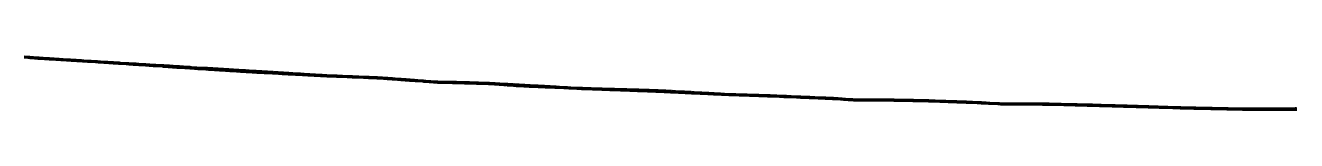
# Model space of a CAD drawing. Header units: metres. Extents: x 599858 to 604838, y 1147558 to 1148052.
# Drawn here: x 603339 to 603910, y 1147744 to 1147767 of the extents above; entities that cross this region are included whole.
import ezdxf

# ---------------------------------------------------------------- set-up
doc = ezdxf.new("R2010")
doc.units = ezdxf.units.M
doc.header["$MEASUREMENT"] = 0
doc.linetypes.add('DGN Style 5', pattern=[63.435643, 27.186704, -36.248939])
doc.layers.add('TF_T_---_Kabl-_2', color=5, linetype='DGN Style 5', lineweight=70)

msp = doc.modelspace()

# ---------------------------------------------------------------- linework, layer by layer
at = {"layer": 'TF_T_---_Kabl-_2'}
for points in [[(603338.5, 1147766.94, 39.85), (603340.34, 1147766.78, 39.95), (603340.73, 1147766.75, 39.94), (603340.79, 1147766.75, 39.94), (603341.21, 1147766.71, 39.96), (603342.16, 1147766.64, 39.93), (603342.54, 1147766.61, 39.93), (603343.33, 1147766.54, 39.92), (603343.88, 1147766.5, 39.93), (603343.953708, 1147766.485713, 39.939277), (603344.74, 1147766.44, 39.99), (603344.87, 1147766.43, 39.99), (603345.2, 1147766.41, 39.99), (603345.27, 1147766.41, 39.99), (603346.29, 1147766.35, 39.97), (603346.82, 1147766.32, 39.94), (603347.8, 1147766.26, 39.95), (603348.25, 1147766.23, 39.94), (603349.81, 1147766.13, 39.95), (603351.77, 1147766.02, 39.93), (603352.89, 1147765.95, 39.96), (603354.03, 1147765.88, 39.89), (603355.13, 1147765.81, 39.84), (603355.41, 1147765.8, 39.84), (603355.99, 1147765.76, 39.86), (603357.57, 1147765.66, 39.93), (603358.06, 1147765.64, 39.92), (603358.49, 1147765.61, 39.82), (603359.2, 1147765.57, 39.92), (603359.25, 1147765.56, 39.92), (603359.75, 1147765.53, 39.93), (603361.43, 1147765.43, 39.93), (603361.65, 1147765.42, 39.93), (603361.71, 1147765.41, 39.93), (603362.34, 1147765.38, 39.95), (603362.67, 1147765.36, 39.95), (603364.11, 1147765.27, 39.95), (603364.13, 1147765.27, 39.95), (603364.91, 1147765.22, 39.92), (603365.31, 1147765.2, 39.91), (603367.03, 1147765.09, 39.89), (603367.42, 1147765.07, 39.92), (603368.16, 1147765.02, 39.93), (603368.5, 1147765, 39.94), (603368.6, 1147765, 39.94), (603370.55, 1147764.88, 39.95), (603370.85, 1147764.86, 39.95), (603371.28, 1147764.83, 39.94), (603371.94, 1147764.79, 39.87), (603372.16, 1147764.78, 39.91), (603372.87, 1147764.74, 39.93), (603374.36, 1147764.65, 39.9), (603375.64, 1147764.57, 39.93), (603375.84, 1147764.56, 39.93), (603375.93, 1147764.55, 39.94), (603376.69, 1147764.51, 39.97), (603377.12, 1147764.48, 39.94), (603377.77, 1147764.44, 39.91), (603377.86, 1147764.44, 39.9), (603378.02, 1147764.43, 39.89), (603378.73, 1147764.38, 39.88), (603381.26, 1147764.23, 39.95), (603381.54, 1147764.21, 39.95), (603381.61, 1147764.21, 39.95), (603384.45, 1147764.04, 39.89), (603385.49, 1147763.97, 39.87), (603387.33, 1147763.86, 39.86), (603387.43, 1147763.86, 39.86), (603387.48, 1147763.85, 39.86), (603388.71, 1147763.78, 39.92), (603389.17, 1147763.75, 39.88), (603390.04, 1147763.7, 39.87), (603393, 1147763.52, 39.86), (603393.21, 1147763.5, 39.87), (603394.69, 1147763.42, 39.85), (603395, 1147763.4, 39.85), (603396.49, 1147763.31, 39.83), (603397.71, 1147763.23, 39.85), (603400.62, 1147763.06, 39.92), (603401.19, 1147763.02, 39.91), (603402.15, 1147762.96, 39.95), (603402.57, 1147762.94, 39.93), (603402.97, 1147762.91, 39.96), (603403.53, 1147762.88, 39.97), (603403.76, 1147762.87, 39.96), (603405.29, 1147762.77, 39.96), (603405.31, 1147762.77, 39.96), (603405.32, 1147762.77, 39.96), (603406.36, 1147762.71, 39.85), (603406.72, 1147762.69, 39.96), (603407.35, 1147762.65, 39.93), (603407.53, 1147762.64, 39.93), (603408.24, 1147762.59, 39.83), (603409.22, 1147762.53, 39.91), (603409.98, 1147762.49, 39.89), (603411.36, 1147762.41, 39.86), (603411.58, 1147762.39, 39.85), (603412.33, 1147762.35, 39.73), (603412.98, 1147762.31, 39.64), (603413.62, 1147762.27, 39.63), (603416.04, 1147762.12, 39.66), (603418.94, 1147761.95, 39.72), (603420.7, 1147761.84, 39.87), (603420.77, 1147761.83, 39.87), (603420.78, 1147761.83, 39.87), (603421.44, 1147761.79, 39.85), (603422.19, 1147761.75, 39.86), (603422.74, 1147761.72, 39.89), (603422.77, 1147761.71, 39.89), (603422.79, 1147761.71, 39.89), (603423.12, 1147761.69, 39.87), (603424.27, 1147761.62, 39.89), (603424.38, 1147761.62, 39.89), (603425.56, 1147761.54, 39.87), (603426.2, 1147761.51, 39.9), (603426.37, 1147761.5, 39.9), (603427.1, 1147761.45, 39.9), (603427.7, 1147761.42, 39.9), (603427.93, 1147761.4, 39.91), (603428.77, 1147761.35, 39.93), (603428.85, 1147761.35, 39.92), (603429.15, 1147761.33, 39.89), (603430.3, 1147761.26, 39.85), (603431.34, 1147761.19, 39.93), (603431.38, 1147761.19, 39.92), (603431.43, 1147761.19, 39.93), (603432.37, 1147761.13, 39.91), (603432.53, 1147761.12, 39.9), (603434.21, 1147761.02, 39.93), (603435.05, 1147760.97, 39.94), (603437.7, 1147760.81, 39.94), (603437.78, 1147760.8, 39.93), (603438.36, 1147760.77, 39.92), (603439.21, 1147760.72, 39.95), (603439.59, 1147760.69, 39.95), (603441.25, 1147760.59, 39.99), (603441.56, 1147760.57, 39.99), (603442.57, 1147760.51, 39.95), (603443.49, 1147760.46, 39.97), (603444.58, 1147760.39, 39.91), (603445.19, 1147760.35, 39.84), (603445.25, 1147760.35, 39.84), (603445.8, 1147760.32, 39.84), (603447.24, 1147760.23, 39.88), (603447.66, 1147760.21, 39.88), (603448.4, 1147760.16, 39.79), (603448.5, 1147760.15, 39.8), (603450.01, 1147760.06, 39.92), (603450.32, 1147760.04, 39.94), (603450.74, 1147760.02, 39.96), (603451.45, 1147759.98, 39.97), (603452.54, 1147759.91, 39.95), (603453.23, 1147759.87, 39.93), (603454.12, 1147759.81, 39.93), (603454.57, 1147759.79, 39.91), (603454.74, 1147759.78, 39.91), (603455.1, 1147759.75, 39.9), (603457.02, 1147759.64, 39.9), (603457.23, 1147759.63, 39.9), (603458.57, 1147759.54, 39.92), (603459.12, 1147759.51, 39.93), (603460.39, 1147759.43, 39.96), (603460.56, 1147759.42, 39.95), (603462.15, 1147759.33, 40.08), (603462.25, 1147759.32, 40.08), (603462.28, 1147759.32, 40.07), (603462.32, 1147759.32, 40.08), (603462.58, 1147759.3, 40.08), (603463.71, 1147759.23, 40.06), (603463.94, 1147759.22, 40.07), (603464.13, 1147759.21, 40.06), (603464.4, 1147759.19, 40.05), (603466.05, 1147759.09, 40.01), (603466.29, 1147759.08, 40.02), (603466.76, 1147759.05, 40.02), (603467.74, 1147758.99, 40.07), (603467.93, 1147758.98, 40.06), (603468.14, 1147758.96, 40.08), (603468.93, 1147758.92, 40.05), (603469.07, 1147758.91, 40.05), (603469.3, 1147758.89, 40.06), (603470.5, 1147758.82, 40.05), (603470.91, 1147758.8, 40.06), (603471.87, 1147758.74, 40.09), (603472.28, 1147758.71, 40.06), (603473.25, 1147758.65, 40.07), (603473.33, 1147758.65, 40.07), (603473.65, 1147758.63, 40.07), (603474.482461, 1147758.579228, 40.05828), (603476.23, 1147758.51, 40.03), (603477.31, 1147758.46, 40.06), (603478.85, 1147758.4, 40.01), (603478.98, 1147758.4, 40.01), (603479.42, 1147758.38, 40.01), (603479.95, 1147758.36, 39.99), (603480.11, 1147758.35, 39.99), (603480.91, 1147758.32, 40.01), (603481.59, 1147758.29, 40), (603483.66, 1147758.21, 40.04), (603485.96, 1147758.11, 40.06), (603486.76, 1147758.08, 40.08), (603486.92, 1147758.07, 40.07), (603487.49, 1147758.05, 40.02), (603487.93, 1147758.03, 40.02), (603488.94, 1147757.99, 39.96), (603491.06, 1147757.91, 39.97), (603491.97, 1147757.87, 39.96), (603493.25, 1147757.82, 39.87), (603493.41, 1147757.81, 39.87), (603494.53, 1147757.76, 39.92), (603496.41, 1147757.69, 39.89), (603497.1, 1147757.66, 39.89), (603497.82, 1147757.63, 39.89), (603498.572286, 1147757.596094, 39.869258), (603499.37, 1147757.54, 39.85), (603500.16, 1147757.48, 39.88), (603500.32, 1147757.47, 39.86), (603501.14, 1147757.41, 39.96), (603501.86, 1147757.36, 39.97), (603502.65, 1147757.3, 39.91), (603503.57, 1147757.23, 39.92), (603503.79, 1147757.22, 39.96), (603504.07, 1147757.2, 39.96), (603504.38, 1147757.17, 39.93), (603504.85, 1147757.14, 39.97), (603505.15, 1147757.12, 40.01), (603506.23, 1147757.04, 40.03), (603506.38, 1147757.03, 40.04), (603506.93, 1147756.99, 40.07), (603507.88, 1147756.92, 40.06), (603508, 1147756.91, 40.07), (603509.53, 1147756.8, 40.06), (603509.83, 1147756.78, 40.05), (603509.89, 1147756.77, 40.05), (603509.96, 1147756.77, 40.04), (603511.16, 1147756.68, 39.97), (603511.88, 1147756.62, 39.96), (603512.18, 1147756.6, 39.98), (603512.72, 1147756.56, 40.04), (603513.76, 1147756.49, 40.1), (603514.37, 1147756.44, 40.09), (603514.73, 1147756.42, 40.13), (603515.09, 1147756.39, 40.13), (603515.27, 1147756.38, 40.12), (603515.33, 1147756.37, 40.13), (603515.41, 1147756.37, 40.13), (603517.6, 1147756.21, 40.14), (603517.65, 1147756.2, 40.14), (603517.69, 1147756.2, 40.14), (603518.76, 1147756.12, 40.19), (603518.77, 1147756.12, 40.19), (603518.82, 1147756.12, 40.19), (603519.01, 1147756.1, 40.19), (603520.48, 1147756, 40.17), (603520.9, 1147755.96, 40.18), (603522.5, 1147755.85, 40.2), (603522.76, 1147755.83, 40.19), (603523.47, 1147755.78, 40.16), (603524.238028, 1147755.719964, 40.152418), (603524.84, 1147755.7, 40.14), (603525.26, 1147755.69, 40.17), (603527.14, 1147755.64, 40.22), (603527.83, 1147755.62, 40.21), (603528.43, 1147755.61, 40.21), (603529.33, 1147755.58, 40.17), (603529.6, 1147755.58, 40.17), (603530.95, 1147755.54, 40.17), (603532.7, 1147755.49, 40.09), (603533.29, 1147755.48, 40.07), (603533.81, 1147755.46, 40.1), (603534.4, 1147755.45, 40.09), (603535, 1147755.43, 40.13), (603535.23, 1147755.43, 40.12), (603536.32, 1147755.4, 40.12), (603536.83, 1147755.38, 40.09), (603536.87, 1147755.38, 40.09), (603536.95, 1147755.38, 40.09), (603538.63, 1147755.33, 40.05), (603540.46, 1147755.29, 40.08), (603540.63, 1147755.28, 40.08), (603540.64, 1147755.28, 40.08), (603541.83, 1147755.25, 40.01), (603542.35, 1147755.24, 40.09), (603542.53, 1147755.23, 40.11), (603543.76, 1147755.2, 40.15), (603543.82, 1147755.2, 40.15), (603545.24, 1147755.16, 40.04), (603546.24, 1147755.13, 40.11), (603546.51, 1147755.12, 40.09), (603546.82, 1147755.12, 40.1), (603547.13, 1147755.11, 40.09), (603547.55, 1147755.1, 40.07), (603547.84, 1147755.09, 40.07), (603548.151439, 1147755.084073, 40.066869), (603548.66, 1147755.05, 40.07), (603549.25, 1147755.02, 40.04), (603549.53, 1147755, 39.94), (603549.95, 1147754.98, 39.92), (603551.27, 1147754.91, 40), (603552.16, 1147754.86, 40), (603553.05, 1147754.81, 39.98), (603554.26, 1147754.75, 39.89), (603554.69, 1147754.73, 40), (603554.7, 1147754.72, 40), (603555.15, 1147754.7, 39.96), (603555.65, 1147754.67, 40.03), (603556.54, 1147754.63, 40.04), (603556.66, 1147754.62, 40.02), (603558.33, 1147754.53, 40.06), (603558.44, 1147754.52, 40.06), (603558.67, 1147754.51, 40.08), (603559.26, 1147754.48, 40.08), (603560.43, 1147754.41, 40.04), (603560.96, 1147754.39, 40.06), (603561.4, 1147754.36, 40.04), (603562.61, 1147754.3, 40.04), (603563.06, 1147754.27, 40.02), (603563.24, 1147754.26, 40.05), (603563.49, 1147754.25, 40.03), (603565.64, 1147754.13, 40.12), (603565.68, 1147754.13, 40.12), (603566.85, 1147754.07, 40.05), (603566.98, 1147754.06, 40.04), (603567.02, 1147754.06, 40.05), (603567.17, 1147754.05, 40.05), (603569.41, 1147753.93, 40.11), (603570.02, 1147753.89, 40.11), (603570.53, 1147753.87, 40.1), (603571.59, 1147753.81, 40.09), (603572.19, 1147753.78, 40.1), (603572.98, 1147753.73, 40.13), (603573.71, 1147753.69, 40.07), (603574.2, 1147753.67, 40.12), (603574.6, 1147753.65, 40.14), (603574.88, 1147753.63, 40.14), (603576.49, 1147753.54, 40.2), (603576.99, 1147753.52, 40.21), (603577.12, 1147753.51, 40.22), (603577.13, 1147753.51, 40.21), (603577.49, 1147753.49, 40.22), (603578.66, 1147753.43, 40.22), (603578.88, 1147753.41, 40.2), (603578.9, 1147753.41, 40.19), (603578.92, 1147753.41, 40.2), (603581.05, 1147753.3, 40.15), (603581.91, 1147753.25, 40.19), (603582.29, 1147753.23, 40.16), (603582.51, 1147753.22, 40.17), (603583.35, 1147753.17, 40.18), (603583.56, 1147753.16, 40.18), (603583.58, 1147753.16, 40.18), (603583.67, 1147753.15, 40.18), (603584.22, 1147753.12, 40.19), (603586.8, 1147752.98, 40.17), (603587.48, 1147752.95, 40.15), (603588.66, 1147752.88, 40.22), (603588.8, 1147752.88, 40.22), (603588.915556, 1147752.87078, 40.224432), (603588.98, 1147752.87, 40.23), (603589.99, 1147752.84, 40.21), (603590.42, 1147752.83, 40.23), (603590.44, 1147752.83, 40.22), (603590.55, 1147752.82, 40.22), (603592.47, 1147752.77, 40.13), (603592.78, 1147752.76, 40.13), (603593.14, 1147752.75, 40.16), (603594.08, 1147752.72, 40.11), (603594.28, 1147752.72, 40.12), (603595.25, 1147752.69, 40.22), (603595.52, 1147752.68, 40.21), (603595.66, 1147752.68, 40.22), (603596.18, 1147752.66, 40.22), (603596.97, 1147752.64, 40.11), (603598.11, 1147752.61, 40.18), (603599.14, 1147752.58, 40.2), (603599.25, 1147752.57, 40.19), (603599.31, 1147752.57, 40.2), (603599.36, 1147752.57, 40.2), (603599.9, 1147752.56, 40.17), (603601.61, 1147752.51, 40.15), (603602.62, 1147752.48, 40.11), (603603.62, 1147752.45, 40.15), (603603.71, 1147752.45, 40.14), (603604.15, 1147752.43, 40.14), (603604.95, 1147752.41, 40.13), (603605.13, 1147752.41, 40.12), (603605.21, 1147752.4, 40.13), (603606.56, 1147752.36, 40.14), (603606.96, 1147752.35, 40.14), (603608.7, 1147752.3, 40.1), (603609.23, 1147752.29, 40.09), (603610.48, 1147752.25, 40.09), (603611.33, 1147752.23, 40.09), (603612.59, 1147752.19, 40.1), (603613.07, 1147752.18, 40.11), (603613.71, 1147752.16, 40.09), (603614.51, 1147752.14, 40.09), (603615.26, 1147752.12, 40.07), (603615.42, 1147752.11, 40.05), (603616.43, 1147752.08, 40.02), (603617.43, 1147752.05, 40.12), (603617.68, 1147752.05, 40.11), (603618.92, 1147752.01, 40.03), (603619.16, 1147752, 40.08), (603619.24, 1147752, 40.1), (603619.38, 1147752, 40.08), (603621.19, 1147751.95, 40.08), (603621.44, 1147751.94, 40.1), (603622.08, 1147751.92, 40.01), (603622.73, 1147751.9, 40.04), (603622.92, 1147751.9, 40.04), (603623.123215, 1147751.887645, 40.026642)], [(603338.51, 1147766.97, 39.84), (603340.23, 1147766.83, 39.93), (603340.72, 1147766.79, 39.92), (603340.79, 1147766.78, 39.92), (603341.33, 1147766.74, 39.94), (603342.18, 1147766.67, 39.92), (603342.52, 1147766.64, 39.92), (603343.33, 1147766.58, 39.9), (603343.9, 1147766.53, 39.92), (603344.174721, 1147766.506992, 39.941187), (603344.77, 1147766.47, 39.98), (603344.85, 1147766.47, 39.98), (603345.19, 1147766.45, 39.98), (603345.25, 1147766.44, 39.98), (603346.3, 1147766.38, 39.96), (603346.84, 1147766.34, 39.93), (603347.79, 1147766.28, 39.94), (603348.25, 1147766.26, 39.93), (603349.84, 1147766.16, 39.95), (603351.75, 1147766.04, 39.92), (603352.88, 1147765.97, 39.95), (603353.85, 1147765.91, 39.9), (603355.13, 1147765.83, 39.84), (603355.45, 1147765.81, 39.84), (603356.09, 1147765.77, 39.86), (603357.59, 1147765.67, 39.93), (603358.06, 1147765.64, 39.92), (603358.49, 1147765.62, 39.82), (603359.2, 1147765.57, 39.92), (603359.25, 1147765.57, 39.92), (603359.75, 1147765.54, 39.92), (603361.43, 1147765.43, 39.93), (603361.65, 1147765.42, 39.93), (603361.71, 1147765.41, 39.93), (603362.34, 1147765.37, 39.95), (603362.67, 1147765.35, 39.95), (603364.11, 1147765.26, 39.95), (603364.13, 1147765.26, 39.95), (603364.91, 1147765.21, 39.92), (603365.32, 1147765.19, 39.91), (603367.03, 1147765.08, 39.89), (603367.43, 1147765.06, 39.92), (603368.15, 1147765.01, 39.94), (603368.51, 1147764.99, 39.94), (603368.61, 1147764.98, 39.95), (603370.53, 1147764.86, 39.96), (603370.85, 1147764.84, 39.96), (603371.29, 1147764.82, 39.95), (603371.94, 1147764.78, 39.88), (603372.15, 1147764.76, 39.92), (603372.83, 1147764.72, 39.94), (603374.36, 1147764.62, 39.91), (603375.71, 1147764.54, 39.94), (603375.84, 1147764.53, 39.94), (603375.9, 1147764.53, 39.95), (603376.71, 1147764.48, 39.97), (603377.18, 1147764.45, 39.94), (603377.77, 1147764.41, 39.92), (603377.86, 1147764.41, 39.91), (603378.01, 1147764.4, 39.9), (603378.66, 1147764.35, 39.89), (603379.215468, 1147764.319987, 39.905528), (603380.88, 1147764.21, 39.96), (603381.45, 1147764.17, 39.96), (603381.61, 1147764.16, 39.97), (603384.31, 1147763.98, 39.91), (603385.51, 1147763.89, 39.89), (603387.26, 1147763.78, 39.88), (603387.41, 1147763.77, 39.89), (603387.49, 1147763.76, 39.89), (603388.65, 1147763.68, 39.95), (603389.08, 1147763.65, 39.91), (603390.22, 1147763.58, 39.9), (603393, 1147763.39, 39.9), (603393.28, 1147763.37, 39.91), (603394.64, 1147763.28, 39.89), (603395.1, 1147763.25, 39.9), (603396.45, 1147763.16, 39.89), (603398.08, 1147763.05, 39.91), (603400.64, 1147762.87, 39.98), (603401.13, 1147762.84, 39.97), (603402.34, 1147762.76, 40.02), (603402.42, 1147762.75, 40.03), (603403.39, 1147762.69, 40.05), (603403.88, 1147762.65, 40.03), (603405.21, 1147762.56, 40.03), (603405.66, 1147762.53, 40.03), (603406.51, 1147762.48, 39.94), (603406.81, 1147762.46, 40.03), (603407.31, 1147762.42, 40.01), (603407.68, 1147762.4, 40.01), (603408.24, 1147762.36, 39.94), (603409.01, 1147762.31, 40), (603410.725827, 1147762.192599, 39.96441), (603411.46, 1147762.14, 39.95), (603411.55, 1147762.14, 39.95), (603411.56, 1147762.14, 39.95), (603412.92, 1147762.05, 39.77), (603413.45, 1147762.02, 39.76), (603416.63, 1147761.82, 39.8), (603418.85, 1147761.68, 39.85), (603420.19, 1147761.6, 39.96), (603420.84, 1147761.56, 39.96), (603420.97, 1147761.55, 39.97), (603421.49, 1147761.52, 39.95), (603422.08, 1147761.48, 39.96), (603422.53, 1147761.45, 39.99), (603422.99, 1147761.42, 39.99), (603423.27, 1147761.4, 39.98), (603424.18, 1147761.35, 39.99), (603424.58, 1147761.32, 39.99), (603425.53, 1147761.26, 39.97), (603426.04, 1147761.23, 40), (603426.4, 1147761.21, 40), (603426.96, 1147761.17, 40), (603427.42, 1147761.14, 40), (603428.29, 1147761.09, 40.03), (603429.12, 1147761.04, 40.03), (603429.42, 1147761.02, 40), (603430.28, 1147760.97, 39.96), (603431.07, 1147760.92, 40.02), (603431.34, 1147760.9, 40.01), (603431.65, 1147760.88, 40.02), (603432.37, 1147760.83, 40.01), (603432.68, 1147760.82, 40), (603433.98, 1147760.73, 40.02), (603435.69, 1147760.63, 40.03), (603437.81, 1147760.49, 40.04), (603437.95, 1147760.49, 40.03), (603438.38, 1147760.46, 40.02), (603439, 1147760.42, 40.04), (603439.68, 1147760.38, 40.04), (603441.04, 1147760.29, 40.08), (603441.75, 1147760.25, 40.08), (603442.46, 1147760.2, 40.05), (603443.150605, 1147760.159134, 40.064193), (603443.86, 1147760.12, 40.07), (603444.62, 1147760.08, 40.03), (603445.05, 1147760.06, 39.98), (603445.19, 1147760.06, 39.99), (603446.42, 1147759.99, 39.99), (603447.23, 1147759.95, 40), (603447.48, 1147759.94, 40), (603448.34, 1147759.89, 39.89), (603448.42, 1147759.89, 39.9), (603450.15, 1147759.8, 40.03), (603450.29, 1147759.79, 40.04), (603450.47, 1147759.78, 40.05), (603451.38, 1147759.74, 40.06), (603452.78, 1147759.66, 40.02), (603453.21, 1147759.64, 40.01), (603454.25, 1147759.59, 40), (603454.52, 1147759.58, 39.99), (603454.63, 1147759.57, 39.99), (603454.84, 1147759.56, 39.98), (603457.08, 1147759.44, 39.98), (603457.21, 1147759.44, 39.98), (603458.67, 1147759.36, 39.99), (603459.08, 1147759.34, 40), (603460.48, 1147759.27, 40.02), (603460.59, 1147759.26, 40.02), (603462.03, 1147759.19, 40.12), (603462.23, 1147759.18, 40.13), (603462.27, 1147759.18, 40.13), (603462.33, 1147759.17, 40.14), (603463.63, 1147759.11, 40.11), (603463.94, 1147759.09, 40.12), (603464.2, 1147759.08, 40.1), (603464.54, 1147759.06, 40.08), (603465.96, 1147758.99, 40.04), (603466.17, 1147758.98, 40.06), (603466.74, 1147758.95, 40.05), (603467.66, 1147758.9, 40.09), (603467.96, 1147758.88, 40.08), (603468.3, 1147758.87, 40.11), (603468.93, 1147758.83, 40.08), (603469.04, 1147758.83, 40.08), (603469.24, 1147758.82, 40.09), (603470.56, 1147758.75, 40.08), (603470.94, 1147758.73, 40.08), (603471.82, 1147758.69, 40.1), (603472.28, 1147758.66, 40.07), (603473.22, 1147758.61, 40.08), (603473.32, 1147758.61, 40.08), (603473.72, 1147758.59, 40.08), (603474.651141, 1147758.542531, 40.063111), (603476.23, 1147758.48, 40.03), (603477.38, 1147758.43, 40.07), (603478.85, 1147758.37, 40.02), (603478.98, 1147758.36, 40.02), (603479.43, 1147758.35, 40.02), (603479.94, 1147758.33, 40), (603480.09, 1147758.32, 40.01), (603480.85, 1147758.29, 40.02), (603481.57, 1147758.26, 40.01), (603483.59, 1147758.18, 40.05), (603485.98, 1147758.08, 40.07), (603486.75, 1147758.05, 40.09), (603486.94, 1147758.04, 40.08), (603487.49, 1147758.02, 40.03), (603487.96, 1147758, 40.03), (603488.94, 1147757.96, 39.97), (603491, 1147757.88, 39.98), (603492, 1147757.84, 39.97), (603493.24, 1147757.79, 39.88), (603493.41, 1147757.78, 39.88), (603494.5, 1147757.74, 39.93), (603496.43, 1147757.66, 39.9), (603497.1, 1147757.63, 39.9), (603497.84, 1147757.6, 39.9), (603498.840887, 1147757.555443, 39.872324), (603499.37, 1147757.52, 39.86), (603500.15, 1147757.46, 39.88), (603500.31, 1147757.45, 39.86), (603501.16, 1147757.39, 39.97), (603501.86, 1147757.34, 39.99), (603502.63, 1147757.28, 39.92), (603503.57, 1147757.21, 39.93), (603503.81, 1147757.19, 39.98), (603504.06, 1147757.17, 39.97), (603504.38, 1147757.15, 39.94), (603504.88, 1147757.11, 39.98), (603505.14, 1147757.09, 40.02), (603506.24, 1147757.01, 40.04), (603506.36, 1147757, 40.05), (603506.83, 1147756.97, 40.07), (603507.87, 1147756.89, 40.07), (603508, 1147756.88, 40.08), (603509.69, 1147756.75, 40.07), (603509.86, 1147756.74, 40.06), (603509.89, 1147756.74, 40.06), (603509.93, 1147756.74, 40.06), (603511.18, 1147756.64, 39.98), (603511.88, 1147756.59, 39.97), (603512.18, 1147756.57, 40), (603512.7, 1147756.53, 40.05), (603513.68, 1147756.46, 40.11), (603514.37, 1147756.41, 40.1), (603514.72, 1147756.38, 40.14), (603515.22, 1147756.34, 40.14), (603515.28, 1147756.34, 40.14), (603515.3, 1147756.34, 40.14), (603515.33, 1147756.34, 40.14), (603517.64, 1147756.16, 40.16), (603517.65, 1147756.16, 40.15), (603517.66, 1147756.16, 40.16), (603518.08, 1147756.13, 40.18), (603518.76, 1147756.08, 40.2), (603518.81, 1147756.08, 40.2), (603520.49, 1147755.95, 40.18), (603521.05, 1147755.91, 40.19), (603522.51, 1147755.8, 40.21), (603522.74, 1147755.78, 40.21), (603523.49, 1147755.73, 40.17), (603524.415909, 1147755.662887, 40.162041), (603524.81, 1147755.66, 40.15), (603525.22, 1147755.65, 40.18), (603527.16, 1147755.63, 40.22), (603527.83, 1147755.62, 40.22), (603528.44, 1147755.61, 40.21), (603529.33, 1147755.6, 40.16), (603529.6, 1147755.6, 40.17), (603530.79, 1147755.59, 40.16), (603532.64, 1147755.57, 40.06), (603533.3, 1147755.56, 40.04), (603533.9, 1147755.55, 40.07), (603534.39, 1147755.55, 40.06), (603535.09, 1147755.54, 40.1), (603535.18, 1147755.54, 40.09), (603535.53, 1147755.53, 40.09), (603536.790002, 1147755.52358, 40.013481), (603536.86, 1147755.52, 40.01), (603536.98, 1147755.51, 40.01), (603537.19, 1147755.51, 40.02), (603538.65, 1147755.45, 39.99), (603540.3, 1147755.39, 40.03), (603540.67, 1147755.37, 40.04), (603540.69, 1147755.37, 40.04), (603541.81, 1147755.33, 39.98), (603542.54, 1147755.31, 40.09), (603542.58, 1147755.3, 40.09), (603543.76, 1147755.26, 40.12), (603543.83, 1147755.26, 40.12), (603544.03, 1147755.25, 40.11), (603545.21, 1147755.21, 40.02), (603546.29, 1147755.17, 40.1), (603546.51, 1147755.16, 40.08), (603546.78, 1147755.15, 40.09), (603547.11, 1147755.13, 40.08), (603547.55, 1147755.12, 40.06), (603547.84, 1147755.11, 40.06), (603548.301717, 1147755.088136, 40.064143), (603548.64, 1147755.06, 40.07), (603549.26, 1147755.01, 40.04), (603549.55, 1147754.99, 39.94), (603549.95, 1147754.96, 39.92), (603551.34, 1147754.85, 40.02), (603552.11, 1147754.78, 40.03), (603553.11, 1147754.7, 40.02), (603554.2, 1147754.62, 39.94), (603554.61, 1147754.58, 40.06), (603554.97, 1147754.55, 40.08), (603555.3, 1147754.53, 40.05), (603555.6, 1147754.5, 40.1), (603556.4, 1147754.44, 40.11), (603556.61, 1147754.42, 40.11), (603556.67, 1147754.42, 40.1), (603558.43, 1147754.28, 40.18), (603558.47, 1147754.28, 40.18), (603559.654565, 1147754.178604, 40.136391), (603560.27, 1147754.15, 40.11), (603561.2, 1147754.11, 40.15), (603561.51, 1147754.1, 40.13), (603563.09, 1147754.03, 40.13), (603563.11, 1147754.03, 40.13), (603563.12, 1147754.03, 40.13), (603563.24, 1147754.02, 40.13), (603565.48, 1147753.92, 40.18), (603565.71, 1147753.91, 40.18), (603566.94, 1147753.86, 40.11), (603567, 1147753.86, 40.11), (603567.36, 1147753.84, 40.12), (603569.49, 1147753.75, 40.18), (603569.9, 1147753.73, 40.18), (603570.53, 1147753.7, 40.15), (603571.36, 1147753.66, 40.15), (603572.24, 1147753.63, 40.16), (603572.81, 1147753.6, 40.18), (603573.69, 1147753.56, 40.11), (603574.14, 1147753.54, 40.15), (603574.5, 1147753.53, 40.17), (603574.93, 1147753.51, 40.17), (603576.99, 1147753.42, 40.24), (603577.02, 1147753.42, 40.24), (603577.03, 1147753.42, 40.24), (603577.04, 1147753.41, 40.24), (603578.63, 1147753.34, 40.23), (603578.86, 1147753.33, 40.21), (603579.01, 1147753.33, 40.21), (603581.05, 1147753.24, 40.17), (603581.96, 1147753.2, 40.21), (603582.29, 1147753.18, 40.18), (603582.48, 1147753.18, 40.18), (603583.37, 1147753.14, 40.19), (603583.55, 1147753.13, 40.19), (603583.56, 1147753.13, 40.19), (603583.65, 1147753.12, 40.19), (603584.15, 1147753.1, 40.2), (603586.8, 1147752.99, 40.17), (603587.48, 1147752.96, 40.15), (603588.66, 1147752.9, 40.21), (603588.8, 1147752.9, 40.21), (603589, 1147752.89, 40.22), (603589.196126, 1147752.879695, 40.215308), (603589.98, 1147752.85, 40.21), (603590.41, 1147752.84, 40.22), (603590.44, 1147752.84, 40.22), (603590.56, 1147752.83, 40.22), (603592.47, 1147752.76, 40.14), (603592.78, 1147752.75, 40.13), (603593.13, 1147752.74, 40.17), (603594.08, 1147752.7, 40.11), (603594.28, 1147752.7, 40.12), (603595.28, 1147752.66, 40.23), (603595.53, 1147752.65, 40.23), (603595.65, 1147752.65, 40.23), (603596.11, 1147752.63, 40.23), (603596.93, 1147752.6, 40.12), (603598.14, 1147752.56, 40.2), (603599.25, 1147752.52, 40.22), (603599.84, 1147752.5, 40.19), (603601.75, 1147752.43, 40.17), (603602.66, 1147752.39, 40.13), (603603.54, 1147752.36, 40.17), (603603.73, 1147752.36, 40.16), (603604.12, 1147752.34, 40.16), (603604.83, 1147752.32, 40.15), (603605.17, 1147752.3, 40.13), (603605.32, 1147752.3, 40.16), (603606.5, 1147752.26, 40.17), (603607.1, 1147752.23, 40.17), (603608.63, 1147752.18, 40.14), (603609.08, 1147752.16, 40.13), (603610.62, 1147752.11, 40.14), (603611.33, 1147752.08, 40.14), (603612.36, 1147752.04, 40.15), (603613.19, 1147752.02, 40.16), (603613.68, 1147752, 40.15), (603614.26, 1147751.98, 40.15), (603615.36, 1147751.94, 40.13), (603615.49, 1147751.93, 40.11), (603616.31, 1147751.9, 40.09), (603617.12, 1147751.87, 40.17), (603617.77, 1147751.85, 40.15), (603618.81, 1147751.81, 40.08), (603619.01, 1147751.81, 40.13), (603619.21, 1147751.8, 40.15), (603619.52, 1147751.79, 40.12), (603621.14, 1147751.73, 40.12), (603621.64, 1147751.71, 40.16), (603622.1, 1147751.69, 40.1), (603622.57, 1147751.68, 40.12), (603622.99, 1147751.66, 40.12), (603623.29, 1147751.65, 40.11), (603623.323957, 1147751.649525, 40.105794), (603623.93, 1147751.62, 40.11), (603626.17, 1147751.52, 40.1), (603626.9, 1147751.48, 40.18), (603627.53, 1147751.46, 40.23), (603627.7, 1147751.45, 40.23), (603628.71, 1147751.4, 40.2), (603629.16, 1147751.38, 40.21), (603630.03, 1147751.34, 40.2), (603631.17, 1147751.29, 40.11), (603632.49, 1147751.23, 40.19), (603633.04, 1147751.2, 40.21), (603634.09, 1147751.15, 40.19), (603634.37, 1147751.14, 40.17), (603635.12, 1147751.1, 40.18), (603635.76, 1147751.08, 40.13), (603637.69, 1147750.99, 40.22), (603637.86, 1147750.98, 40.21), (603637.95, 1147750.97, 40.22), (603638.59, 1147750.94, 40.16), (603638.81, 1147750.93, 40.16), (603639.42, 1147750.91, 40.19), (603641.28, 1147750.82, 40.19), (603641.63, 1147750.8, 40.16), (603642.38, 1147750.77, 40.16), (603642.81, 1147750.75, 40.18), (603643.74, 1147750.71, 40.26), (603643.75, 1147750.71, 40.26), (603643.77, 1147750.71, 40.26), (603643.78, 1147750.7, 40.26), (603645.71, 1147750.62, 40.19), (603646.06, 1147750.6, 40.14), (603646.51, 1147750.58, 40.21), (603646.79, 1147750.57, 40.18), (603648.03, 1147750.51, 40.23), (603648.19, 1147750.5, 40.22), (603648.36, 1147750.49, 40.22), (603648.43, 1147750.49, 40.22), (603649.18, 1147750.46, 40.23), (603650.11, 1147750.41, 40.21), (603650.21, 1147750.41, 40.21), (603650.48, 1147750.4, 40.17), (603650.62, 1147750.39, 40.13), (603650.73, 1147750.38, 40.12), (603651.33, 1147750.36, 40.22), (603651.98, 1147750.33, 40.18), (603652.51, 1147750.3, 40.22), (603652.89, 1147750.28, 40.23), (603653.2, 1147750.27, 40.22), (603655.22, 1147750.18, 40.23), (603655.580203, 1147750.163147, 40.226766), (603655.67, 1147750.16, 40.23), (603655.7, 1147750.16, 40.23), (603656.19, 1147750.14, 40.23), (603657.82, 1147750.08, 40.24), (603658.31, 1147750.07, 40.21), (603658.35, 1147750.07, 40.24), (603659.86, 1147750.02, 40.23), (603661.86, 1147749.95, 40.21), (603662.43, 1147749.93, 40.22), (603663.29, 1147749.9, 40.21), (603664.45, 1147749.86, 40.21), (603665.03, 1147749.84, 40.19), (603665.52, 1147749.82, 40.19), (603666.08, 1147749.81, 40.2), (603666.93, 1147749.78, 40.21), (603667.03, 1147749.77, 40.19), (603668.63, 1147749.72, 40.26), (603669.59, 1147749.69, 40.26), (603669.85, 1147749.68, 40.26), (603670.09, 1147749.67, 40.26), (603671.68, 1147749.62, 40.26), (603672.15, 1147749.6, 40.23), (603672.32, 1147749.6, 40.24), (603672.51, 1147749.59, 40.25), (603672.68, 1147749.58, 40.28), (603673.2, 1147749.57, 40.28), (603673.74, 1147749.55, 40.28), (603674.569573, 1147749.52192, 40.26579), (603675.42, 1147749.49, 40.25), (603675.69, 1147749.48, 40.27), (603676.19, 1147749.46, 40.3), (603676.29, 1147749.45, 40.3), (603677.88, 1147749.39, 40.29), (603678.2, 1147749.38, 40.29), (603678.25, 1147749.37, 40.29), (603678.93, 1147749.35, 40.3), (603680.11, 1147749.3, 40.32), (603680.42, 1147749.29, 40.31), (603680.52, 1147749.28, 40.31), (603680.75, 1147749.27, 40.33), (603681.81, 1147749.23, 40.31), (603682.87, 1147749.19, 40.3), (603682.93, 1147749.19, 40.3), (603683.06, 1147749.18, 40.3), (603683.15, 1147749.18, 40.3), (603685.51, 1147749.08, 40.28), (603685.93, 1147749.07, 40.29), (603686.1, 1147749.06, 40.29), (603687.09, 1147749.02, 40.28), (603687.55, 1147749, 40.28), (603689.51, 1147748.92, 40.28), (603689.78, 1147748.91, 40.28), (603690.37, 1147748.89, 40.33), (603690.85, 1147748.87, 40.33), (603690.99, 1147748.86, 40.34), (603691.37, 1147748.85, 40.34), (603692.38, 1147748.81, 40.34), (603692.49, 1147748.8, 40.35), (603692.93, 1147748.79, 40.34), (603693.07, 1147748.78, 40.31), (603693.84, 1147748.75, 40.28), (603695.32, 1147748.69, 40.34), (603695.59, 1147748.68, 40.35), (603695.66, 1147748.68, 40.35), (603697.01, 1147748.62, 40.33), (603697.79, 1147748.59, 40.35), (603698.65, 1147748.56, 40.31), (603699.3, 1147748.53, 40.32), (603699.74, 1147748.51, 40.3), (603700.01, 1147748.5, 40.31), (603700.28, 1147748.49, 40.32), (603700.44, 1147748.49, 40.33), (603700.76, 1147748.47, 40.32), (603701.41, 1147748.45, 40.3), (603702.107448, 1147748.42238, 40.256508), (603702.87, 1147748.37, 40.21), (603703.39, 1147748.33, 40.32), (603703.56, 1147748.32, 40.32), (603704.11, 1147748.28, 40.24), (603705.37, 1147748.19, 40.35), (603705.47, 1147748.18, 40.36), (603705.67, 1147748.17, 40.36), (603705.69, 1147748.17, 40.35), (603706.02, 1147748.15, 40.37), (603706.87, 1147748.09, 40.38), (603706.97, 1147748.08, 40.39), (603707.4, 1147748.05, 40.4), (603708.84, 1147747.95, 40.4), (603709.17, 1147747.93, 40.39), (603709.31, 1147747.92, 40.4), (603710.88, 1147747.81, 40.39), (603711.31, 1147747.78, 40.4), (603712.107292, 1147747.716497, 40.389328), (603713.01, 1147747.72, 40.37), (603713.58, 1147747.73, 40.41), (603713.6, 1147747.73, 40.41), (603713.62, 1147747.73, 40.41), (603716.14, 1147747.73, 40.4), (603716.32, 1147747.73, 40.4), (603716.35, 1147747.73, 40.39), (603717.55, 1147747.74, 40.37), (603717.68, 1147747.74, 40.37), (603717.8, 1147747.74, 40.39), (603719.4, 1147747.75, 40.38), (603719.73, 1147747.75, 40.37), (603719.83, 1147747.75, 40.38), (603719.96, 1147747.75, 40.37), (603720, 1147747.75, 40.35), (603722.47, 1147747.76, 40.33), (603722.98, 1147747.76, 40.31), (603723.59, 1147747.76, 40.33), (603723.647967, 1147747.760279, 40.332599), (603726.23, 1147747.72, 40.32), (603726.88, 1147747.71, 40.32), (603727.27, 1147747.7, 40.33), (603728.49, 1147747.68, 40.34), (603728.97, 1147747.67, 40.32), (603729.27, 1147747.67, 40.33), (603730.27, 1147747.65, 40.23), (603730.53, 1147747.65, 40.22), (603731.38, 1147747.63, 40.3), (603732.28, 1147747.62, 40.33), (603733.89, 1147747.59, 40.33), (603734.01, 1147747.59, 40.32), (603735.77, 1147747.56, 40.27), (603736.61, 1147747.55, 40.3), (603737.24, 1147747.53, 40.3), (603737.74, 1147747.53, 40.3), (603737.94, 1147747.52, 40.24), (603739.38, 1147747.5, 40.21), (603739.85, 1147747.49, 40.23), (603740.55, 1147747.48, 40.24), (603741.2, 1147747.47, 40.26), (603742.52, 1147747.45, 40.24), (603742.9, 1147747.44, 40.22), (603742.950141, 1147747.436932, 40.223041), (603743.55, 1147747.42, 40.21), (603744.92, 1147747.37, 40.23), (603745.97, 1147747.33, 40.23), (603746.25, 1147747.32, 40.22), (603746.92, 1147747.3, 40.17), (603747.55, 1147747.27, 40.18), (603747.86, 1147747.26, 40.14), (603750.02, 1147747.18, 40.23), (603750.2, 1147747.18, 40.24), (603750.54, 1147747.16, 40.27), (603751.28, 1147747.14, 40.27), (603752.18, 1147747.1, 40.25), (603752.52, 1147747.09, 40.24), (603753.67, 1147747.05, 40.28), (603754.1, 1147747.03, 40.28), (603754.56, 1147747.02, 40.29), (603755.64, 1147746.98, 40.29), (603756.24, 1147746.96, 40.3), (603757.27, 1147746.92, 40.31), (603757.63, 1147746.91, 40.3), (603757.8, 1147746.9, 40.3), (603760.35, 1147746.81, 40.27), (603761.47, 1147746.77, 40.32), (603761.83, 1147746.75, 40.31), (603762.67, 1147746.72, 40.28), (603764.01, 1147746.67, 40.32), (603764.09, 1147746.67, 40.31), (603764.655777, 1147746.648205, 40.305069), (603764.68, 1147746.65, 40.3), (603766.76, 1147746.54, 40.31), (603767.17, 1147746.52, 40.33), (603767.49, 1147746.5, 40.34), (603768.23, 1147746.47, 40.33), (603768.57, 1147746.45, 40.32), (603769.84, 1147746.38, 40.34), (603770.36, 1147746.36, 40.37), (603770.67, 1147746.34, 40.38), (603771.86, 1147746.28, 40.39), (603772.49, 1147746.25, 40.4), (603776.14, 1147746.06, 40.45), (603776.57, 1147746.03, 40.45), (603776.64, 1147746.03, 40.45), (603777.629601, 1147745.984781, 40.446079), (603779.41, 1147745.97, 40.41), (603779.8, 1147745.97, 40.4), (603779.96, 1147745.97, 40.4), (603780.64, 1147745.96, 40.44), (603780.66, 1147745.96, 40.44), (603780.67, 1147745.96, 40.44), (603781.48, 1147745.96, 40.38), (603782.04, 1147745.95, 40.37), (603785.53, 1147745.93, 40.37), (603785.61, 1147745.93, 40.37), (603785.81, 1147745.93, 40.38), (603785.92, 1147745.93, 40.36), (603786.12, 1147745.93, 40.38), (603788.52, 1147745.92, 40.36), (603788.61, 1147745.92, 40.35), (603788.9, 1147745.91, 40.35), (603789.06, 1147745.91, 40.36), (603791.59, 1147745.9, 40.33), (603792.23, 1147745.89, 40.27), (603793.14, 1147745.89, 40.34), (603794.13, 1147745.88, 40.33), (603795.31, 1147745.88, 40.34), (603796.25, 1147745.87, 40.29), (603796.73, 1147745.87, 40.3), (603797.84, 1147745.86, 40.28), (603798.180676, 1147745.862215, 40.257411), (603798.48, 1147745.85, 40.24), (603798.91, 1147745.84, 40.3), (603800.32, 1147745.82, 40.31), (603800.69, 1147745.81, 40.31), (603801.12, 1147745.8, 40.3), (603801.87, 1147745.78, 40.29), (603802.27, 1147745.77, 40.26), (603802.87, 1147745.76, 40.26), (603804.34, 1147745.73, 40.23), (603805.74, 1147745.7, 40.24), (603806.33, 1147745.69, 40.27), (603807.18, 1147745.67, 40.26), (603807.49, 1147745.67, 40.23), (603807.95, 1147745.66, 40.26), (603809.58, 1147745.62, 40.22), (603810.53, 1147745.6, 40.28), (603810.88, 1147745.6, 40.26), (603811.49, 1147745.58, 40.28), (603812, 1147745.57, 40.26), (603812.17, 1147745.57, 40.25), (603812.36, 1147745.57, 40.25), (603814, 1147745.53, 40.24), (603814.27, 1147745.53, 40.25), (603814.86, 1147745.51, 40.26), (603815.92, 1147745.49, 40.26), (603816.26, 1147745.48, 40.22), (603817.409737, 1147745.461698, 40.13419), (603817.45, 1147745.46, 40.13), (603818.39, 1147745.43, 40.22), (603818.85, 1147745.42, 40.25), (603820.34, 1147745.38, 40.29), (603821.66, 1147745.34, 40.27), (603822.56, 1147745.32, 40.25), (603824.55, 1147745.26, 40.25), (603825.54, 1147745.23, 40.25), (603827.55, 1147745.17, 40.24), (603828.64, 1147745.14, 40.25), (603829.91, 1147745.11, 40.2), (603830.43, 1147745.09, 40.19), (603831.28, 1147745.07, 40.16), (603831.634834, 1147745.059008, 40.171947), (603831.88, 1147745.05, 40.18), (603832.67, 1147745.03, 40.2), (603833.09, 1147745.01, 40.2), (603833.49, 1147745, 40.22), (603833.88, 1147744.99, 40.2), (603834.02, 1147744.98, 40.2), (603834.96, 1147744.95, 40.18), (603836.33, 1147744.91, 40.15), (603837.33, 1147744.88, 40.19), (603838.4, 1147744.85, 40.23), (603838.78, 1147744.83, 40.22), (603839.23, 1147744.82, 40.22), (603839.81, 1147744.8, 40.27), (603840.13, 1147744.79, 40.27), (603841.55, 1147744.75, 40.22), (603842.03, 1147744.73, 40.17), (603842.65, 1147744.71, 40.23), (603842.78, 1147744.71, 40.23), (603842.9, 1147744.7, 40.2), (603843.07, 1147744.7, 40.21), (603843.77, 1147744.68, 40.26), (603845.18, 1147744.63, 40.19), (603845.63, 1147744.62, 40.25), (603845.99, 1147744.61, 40.24), (603846.42, 1147744.59, 40.19), (603846.9, 1147744.58, 40.15), (603847.92, 1147744.54, 40.18), (603847.95, 1147744.54, 40.18), (603848.76, 1147744.52, 40.26), (603849.3, 1147744.5, 40.31), (603849.78, 1147744.49, 40.33), (603850.02, 1147744.48, 40.31), (603850.89, 1147744.45, 40.23), (603852.36, 1147744.4, 40.31), (603852.38, 1147744.4, 40.31), (603852.4, 1147744.4, 40.31), (603854.68, 1147744.33, 40.25), (603854.84, 1147744.33, 40.28), (603855.07, 1147744.32, 40.28), (603856.73, 1147744.27, 40.31), (603857.01, 1147744.26, 40.3), (603857.08, 1147744.25, 40.3), (603857.39, 1147744.24, 40.32), (603858.17, 1147744.22, 40.32), (603858.29, 1147744.22, 40.32), (603860.36, 1147744.15, 40.33), (603861.13, 1147744.13, 40.32), (603861.34087, 1147744.123878, 40.328041), (603861.53, 1147744.12, 40.34), (603862.06, 1147744.11, 40.33), (603862.83, 1147744.09, 40.29), (603864.14, 1147744.06, 40.3), (603864.75, 1147744.05, 40.3), (603865.02, 1147744.05, 40.25), (603866.8, 1147744.01, 40.3), (603867, 1147744.01, 40.29), (603869.79, 1147743.95, 40.32), (603870.42, 1147743.94, 40.32), (603871.81, 1147743.91, 40.3), (603872.24, 1147743.9, 40.3), (603873.44, 1147743.88, 40.27), (603874.18, 1147743.86, 40.27), (603875, 1147743.85, 40.3), (603875.55, 1147743.83, 40.3), (603876.43, 1147743.82, 40.27), (603877.08, 1147743.8, 40.27), (603879, 1147743.76, 40.28), (603879.25, 1147743.76, 40.31), (603879.59, 1147743.75, 40.31), (603881.43, 1147743.72, 40.25), (603881.78, 1147743.71, 40.25), (603883.18, 1147743.68, 40.3), (603883.86, 1147743.67, 40.28), (603885.08, 1147743.64, 40.29), (603886.210218, 1147743.620297, 40.264753), (603886.56, 1147743.62, 40.26), (603887.51, 1147743.62, 40.23), (603887.82, 1147743.62, 40.21), (603888.26, 1147743.61, 40.23), (603889.07, 1147743.61, 40.17), (603889.86, 1147743.61, 40.25), (603890.3, 1147743.61, 40.24), (603890.39, 1147743.61, 40.24), (603892.13, 1147743.61, 40.2), (603893.51, 1147743.6, 40.24), (603894.07, 1147743.6, 40.25), (603895.32, 1147743.6, 40.28), (603895.45, 1147743.6, 40.28), (603896.65, 1147743.59, 40.23), (603896.86, 1147743.59, 40.24), (603898.33, 1147743.59, 40.27), (603898.6, 1147743.59, 40.27), (603899.55, 1147743.59, 40.27), (603899.68, 1147743.59, 40.26), (603899.89, 1147743.59, 40.27), (603900.34, 1147743.59, 40.25), (603901.62, 1147743.58, 40.18), (603903.02, 1147743.58, 40.2), (603904, 1147743.58, 40.21), (603905.22, 1147743.57, 40.18), (603905.61, 1147743.57, 40.2), (603905.78, 1147743.57, 40.2), (603906.09, 1147743.57, 40.21), (603906.68, 1147743.57, 40.21), (603907.85, 1147743.57, 40.17), (603908.27, 1147743.57, 40.17), (603908.42, 1147743.57, 40.2), (603909.02, 1147743.56, 40.22), (603909.78, 1147743.56, 40.17), (603910.486649, 1147743.5605, 40.139038)], [(603623.12, 1147751.89, 40.025948), (603623.32, 1147751.88, 40.02), (603624.18, 1147751.83, 40.03), (603625.99, 1147751.74, 40.03), (603626.91, 1147751.69, 40.13), (603627.27, 1147751.67, 40.16), (603627.55, 1147751.65, 40.16), (603627.68, 1147751.65, 40.16), (603628.31, 1147751.61, 40.16), (603628.89, 1147751.58, 40.15), (603629.48, 1147751.55, 40.16), (603629.83, 1147751.53, 40.16), (603631.18, 1147751.46, 40.05), (603632.71, 1147751.38, 40.15), (603633.05, 1147751.36, 40.16), (603634.43, 1147751.28, 40.14), (603634.61, 1147751.27, 40.12), (603635.12, 1147751.25, 40.13), (603635.86, 1147751.21, 40.08), (603637.57, 1147751.12, 40.17), (603637.9, 1147751.1, 40.15), (603638.05, 1147751.09, 40.16), (603638.62, 1147751.06, 40.12), (603638.89, 1147751.04, 40.12), (603639.61, 1147751.01, 40.15), (603641.24, 1147750.92, 40.16), (603641.65, 1147750.9, 40.12), (603642.34, 1147750.86, 40.12), (603642.82, 1147750.83, 40.14), (603643.69, 1147750.79, 40.22), (603643.73, 1147750.78, 40.22), (603643.79, 1147750.78, 40.22), (603643.84, 1147750.78, 40.23), (603645.64, 1147750.68, 40.17), (603646.06, 1147750.66, 40.11), (603646.57, 1147750.63, 40.19), (603646.79, 1147750.62, 40.17), (603647.83, 1147750.57, 40.21), (603648.08, 1147750.55, 40.21), (603648.34, 1147750.54, 40.2), (603648.43, 1147750.53, 40.2), (603649.47, 1147750.48, 40.22), (603650.14, 1147750.44, 40.21), (603650.21, 1147750.44, 40.21), (603650.42, 1147750.43, 40.17), (603650.6, 1147750.42, 40.13), (603650.75, 1147750.41, 40.11), (603651.33, 1147750.38, 40.21), (603651.98, 1147750.34, 40.17), (603652.53, 1147750.31, 40.22), (603652.91, 1147750.29, 40.23), (603653.2, 1147750.28, 40.22), (603655.21, 1147750.17, 40.23), (603655.379965, 1147750.161062, 40.232077), (603655.67, 1147750.15, 40.23), (603655.7, 1147750.15, 40.23), (603656.2, 1147750.14, 40.24), (603657.82, 1147750.09, 40.23), (603658.31, 1147750.07, 40.21), (603658.35, 1147750.07, 40.24), (603659.89, 1147750.02, 40.22), (603661.85, 1147749.97, 40.2), (603662.39, 1147749.95, 40.22), (603663.28, 1147749.92, 40.21), (603664.5, 1147749.89, 40.2), (603665.05, 1147749.87, 40.18), (603665.51, 1147749.86, 40.18), (603666.04, 1147749.84, 40.19), (603666.92, 1147749.81, 40.2), (603667.03, 1147749.81, 40.18), (603668.51, 1147749.77, 40.24), (603669.59, 1147749.73, 40.25), (603669.83, 1147749.73, 40.25), (603670.1, 1147749.72, 40.25), (603671.57, 1147749.68, 40.24), (603672.14, 1147749.66, 40.21), (603672.34, 1147749.65, 40.22), (603672.58, 1147749.65, 40.23), (603672.78, 1147749.64, 40.27), (603673.21, 1147749.63, 40.27), (603673.64, 1147749.61, 40.27), (603674.432055, 1147749.587408, 40.254857), (603675.45, 1147749.55, 40.24), (603675.74, 1147749.53, 40.26), (603676.27, 1147749.51, 40.29), (603676.3, 1147749.51, 40.29), (603676.75, 1147749.49, 40.29), (603678.21, 1147749.43, 40.27), (603678.45, 1147749.42, 40.29), (603678.94, 1147749.39, 40.3), (603679.83, 1147749.36, 40.31), (603680.37, 1147749.33, 40.29), (603680.54, 1147749.33, 40.3), (603680.92, 1147749.31, 40.32), (603681.8, 1147749.27, 40.3), (603682.88, 1147749.22, 40.29), (603682.93, 1147749.22, 40.29), (603683.04, 1147749.22, 40.29), (603683.12, 1147749.21, 40.29), (603685.53, 1147749.11, 40.28), (603685.96, 1147749.09, 40.28), (603686.09, 1147749.08, 40.28), (603687.1, 1147749.04, 40.27), (603687.53, 1147749.02, 40.27), (603689.52, 1147748.94, 40.28), (603689.77, 1147748.93, 40.28), (603690.35, 1147748.9, 40.32), (603690.84, 1147748.88, 40.33), (603690.99, 1147748.87, 40.34), (603691.38, 1147748.86, 40.34), (603692.38, 1147748.81, 40.34), (603692.49, 1147748.81, 40.35), (603692.93, 1147748.79, 40.34), (603693.07, 1147748.78, 40.31), (603693.84, 1147748.75, 40.28), (603695.32, 1147748.69, 40.34), (603695.59, 1147748.67, 40.35), (603695.67, 1147748.67, 40.35), (603697.01, 1147748.61, 40.33), (603697.82, 1147748.58, 40.36), (603698.66, 1147748.54, 40.32), (603699.28, 1147748.51, 40.33), (603699.75, 1147748.49, 40.3), (603700.01, 1147748.48, 40.31), (603700.3, 1147748.47, 40.32), (603700.46, 1147748.46, 40.34), (603700.76, 1147748.45, 40.33), (603701.34, 1147748.42, 40.31), (603701.896428, 1147748.400705, 40.277432), (603702.86, 1147748.34, 40.22), (603703.4, 1147748.3, 40.33), (603703.52, 1147748.29, 40.33), (603704.11, 1147748.26, 40.24), (603705.41, 1147748.17, 40.36), (603705.49, 1147748.17, 40.36), (603705.67, 1147748.15, 40.36), (603705.68, 1147748.15, 40.36), (603706.02, 1147748.13, 40.37), (603706.88, 1147748.08, 40.39), (603706.97, 1147748.07, 40.39), (603707.34, 1147748.05, 40.4), (603708.84, 1147747.95, 40.4), (603709.17, 1147747.93, 40.39), (603709.31, 1147747.92, 40.4), (603710.89, 1147747.82, 40.39), (603711.28, 1147747.79, 40.39), (603711.888256, 1147747.745178, 40.389167), (603713.01, 1147747.75, 40.37), (603713.55, 1147747.75, 40.4), (603713.6, 1147747.75, 40.4), (603713.64, 1147747.75, 40.4), (603716.09, 1147747.75, 40.4), (603716.32, 1147747.75, 40.39), (603716.35, 1147747.75, 40.39), (603717.53, 1147747.75, 40.37), (603717.68, 1147747.76, 40.36), (603717.81, 1147747.76, 40.38), (603719.38, 1147747.76, 40.38), (603719.73, 1147747.76, 40.37), (603719.83, 1147747.76, 40.38), (603719.96, 1147747.76, 40.36), (603720, 1147747.76, 40.35), (603722.46, 1147747.76, 40.33), (603722.98, 1147747.76, 40.31), (603723.437737, 1147747.758589, 40.32711), (603723.59, 1147747.76, 40.33), (603726.25, 1147747.71, 40.32), (603726.88, 1147747.7, 40.32), (603727.27, 1147747.69, 40.33), (603728.5, 1147747.67, 40.34), (603728.97, 1147747.67, 40.32), (603729.27, 1147747.66, 40.33), (603730.27, 1147747.64, 40.23), (603730.53, 1147747.64, 40.22), (603731.39, 1147747.62, 40.3), (603732.26, 1147747.61, 40.34), (603733.9, 1147747.58, 40.33), (603734, 1147747.58, 40.32), (603735.79, 1147747.55, 40.27), (603736.61, 1147747.53, 40.3), (603737.25, 1147747.52, 40.3), (603737.74, 1147747.52, 40.3), (603737.93, 1147747.51, 40.24), (603739.4, 1147747.49, 40.22), (603739.85, 1147747.48, 40.24), (603740.54, 1147747.47, 40.25), (603741.18, 1147747.46, 40.26), (603742.52, 1147747.43, 40.24), (603742.739516, 1147747.42525, 40.233601), (603742.9, 1147747.42, 40.23), (603743.56, 1147747.4, 40.22), (603744.92, 1147747.35, 40.24), (603745.99, 1147747.32, 40.23), (603746.26, 1147747.31, 40.22), (603746.92, 1147747.29, 40.17), (603747.54, 1147747.26, 40.18), (603747.85, 1147747.25, 40.15), (603750.03, 1147747.18, 40.24), (603750.2, 1147747.17, 40.24), (603750.54, 1147747.16, 40.27), (603751.28, 1147747.13, 40.27), (603752.18, 1147747.1, 40.25), (603752.52, 1147747.09, 40.24), (603753.67, 1147747.05, 40.28), (603754.1, 1147747.04, 40.28), (603754.57, 1147747.02, 40.29), (603755.64, 1147746.98, 40.29), (603756.25, 1147746.96, 40.3), (603757.27, 1147746.93, 40.31), (603757.63, 1147746.92, 40.3), (603757.81, 1147746.91, 40.3), (603760.32, 1147746.82, 40.26), (603761.47, 1147746.78, 40.32), (603761.84, 1147746.77, 40.31), (603762.7, 1147746.74, 40.27), (603764, 1147746.69, 40.31), (603764.08, 1147746.69, 40.31), (603764.426749, 1147746.677282, 40.302451), (603764.7, 1147746.67, 40.3), (603766.74, 1147746.56, 40.3), (603767.17, 1147746.54, 40.33), (603767.51, 1147746.52, 40.34), (603768.22, 1147746.48, 40.33), (603768.58, 1147746.47, 40.31), (603769.83, 1147746.4, 40.33), (603770.37, 1147746.37, 40.37), (603770.69, 1147746.36, 40.37), (603771.85, 1147746.3, 40.38), (603772.5, 1147746.26, 40.4), (603775.99, 1147746.08, 40.45), (603776.55, 1147746.05, 40.44), (603776.65, 1147746.05, 40.45), (603777.420557, 1147746.013067, 40.443501), (603779.33, 1147746, 40.41), (603779.78, 1147746, 40.39), (603779.97, 1147746, 40.39), (603780.63, 1147746, 40.43), (603780.66, 1147746, 40.43), (603780.68, 1147746, 40.43), (603781.46, 1147745.99, 40.37), (603782.07, 1147745.99, 40.36), (603785.42, 1147745.98, 40.36), (603785.54, 1147745.98, 40.36), (603785.8, 1147745.98, 40.36), (603785.95, 1147745.98, 40.35), (603786.24, 1147745.98, 40.37), (603788.48, 1147745.97, 40.35), (603788.59, 1147745.97, 40.33), (603788.99, 1147745.96, 40.34), (603789.2, 1147745.96, 40.34), (603791.52, 1147745.96, 40.31), (603792.25, 1147745.95, 40.25), (603793.29, 1147745.95, 40.32), (603794.14, 1147745.94, 40.32), (603795.15, 1147745.94, 40.33), (603796.21, 1147745.94, 40.27), (603796.75, 1147745.93, 40.28), (603797.74, 1147745.93, 40.26), (603797.963221, 1147745.930865, 40.246706), (603798.49, 1147745.92, 40.22), (603798.97, 1147745.9, 40.29), (603800.22, 1147745.87, 40.3), (603800.68, 1147745.85, 40.29), (603801.2, 1147745.84, 40.29), (603801.84, 1147745.82, 40.28), (603802.27, 1147745.81, 40.25), (603802.83, 1147745.8, 40.25), (603804.36, 1147745.75, 40.23), (603805.72, 1147745.71, 40.23), (603806.33, 1147745.7, 40.26), (603807.18, 1147745.67, 40.26), (603807.49, 1147745.67, 40.23), (603807.95, 1147745.65, 40.26), (603809.57, 1147745.61, 40.23), (603810.5, 1147745.58, 40.28), (603810.89, 1147745.57, 40.26), (603811.61, 1147745.55, 40.29), (603812.03, 1147745.54, 40.27), (603812.17, 1147745.54, 40.26), (603812.32, 1147745.53, 40.27), (603814.01, 1147745.49, 40.26), (603814.24, 1147745.48, 40.26), (603814.73, 1147745.47, 40.28), (603815.96, 1147745.43, 40.28), (603816.36, 1147745.42, 40.23), (603817.41, 1147745.39, 40.16), (603818.4, 1147745.36, 40.24), (603818.78, 1147745.35, 40.27), (603820.01, 1147745.32, 40.3), (603821.69, 1147745.27, 40.28), (603822.55, 1147745.25, 40.26), (603824.44, 1147745.2, 40.26), (603825.62, 1147745.16, 40.26), (603827.5, 1147745.11, 40.25), (603828.8, 1147745.08, 40.26), (603829.92, 1147745.04, 40.22), (603830.38, 1147745.03, 40.21), (603831.32, 1147745.01, 40.18), (603831.87, 1147744.99, 40.19), (603832.61, 1147744.97, 40.22), (603833.09, 1147744.96, 40.21), (603833.56, 1147744.94, 40.24), (603833.91, 1147744.93, 40.21), (603834.06, 1147744.93, 40.22), (603834.92, 1147744.91, 40.2), (603836.37, 1147744.87, 40.17), (603837.3, 1147744.84, 40.2), (603838.31, 1147744.81, 40.24), (603838.74, 1147744.8, 40.22), (603839.24, 1147744.79, 40.23), (603839.81, 1147744.77, 40.28), (603840.19, 1147744.76, 40.27), (603841.56, 1147744.72, 40.22), (603842.03, 1147744.71, 40.17), (603842.67, 1147744.69, 40.23), (603842.78, 1147744.69, 40.24), (603842.9, 1147744.69, 40.21), (603843.07, 1147744.68, 40.22), (603843.73, 1147744.66, 40.26), (603845.18, 1147744.62, 40.2), (603845.63, 1147744.61, 40.25), (603845.98, 1147744.6, 40.24), (603846.42, 1147744.59, 40.19), (603846.9, 1147744.57, 40.15), (603847.92, 1147744.55, 40.18), (603847.95, 1147744.55, 40.18), (603848.76, 1147744.52, 40.25), (603849.3, 1147744.51, 40.3), (603849.81, 1147744.49, 40.32), (603850.02, 1147744.49, 40.31), (603850.89, 1147744.46, 40.23), (603852.28, 1147744.43, 40.3), (603852.39, 1147744.42, 40.3), (603852.52, 1147744.42, 40.3), (603854.68, 1147744.36, 40.24), (603854.83, 1147744.35, 40.28), (603855.07, 1147744.35, 40.27), (603856.86, 1147744.3, 40.3), (603857.03, 1147744.29, 40.3), (603857.07, 1147744.29, 40.3), (603857.26, 1147744.29, 40.31), (603858.17, 1147744.26, 40.31), (603858.31, 1147744.26, 40.31), (603860.16, 1147744.21, 40.31), (603861.1, 1147744.18, 40.3), (603861.133012, 1147744.182141, 40.298734), (603861.59, 1147744.17, 40.33), (603862.02, 1147744.16, 40.32), (603862.66, 1147744.15, 40.28), (603862.84, 1147744.14, 40.27), (603862.88, 1147744.14, 40.27), (603863.1, 1147744.14, 40.28), (603864.2, 1147744.12, 40.29), (603864.71, 1147744.11, 40.29), (603864.98, 1147744.1, 40.24), (603866.83, 1147744.06, 40.29), (603867, 1147744.06, 40.28), (603869.87, 1147744, 40.31), (603870.39, 1147743.99, 40.32), (603871.84, 1147743.96, 40.29), (603872.19, 1147743.95, 40.29), (603873.43, 1147743.93, 40.26), (603874.21, 1147743.91, 40.26), (603875.05, 1147743.89, 40.29), (603875.54, 1147743.88, 40.29), (603876.46, 1147743.87, 40.26), (603877, 1147743.85, 40.26), (603878.99, 1147743.81, 40.28), (603879.24, 1147743.81, 40.3), (603879.55, 1147743.8, 40.3), (603881.45, 1147743.76, 40.24), (603881.77, 1147743.76, 40.24), (603883.21, 1147743.73, 40.29), (603883.92, 1147743.71, 40.27), (603885.01, 1147743.69, 40.28), (603886.001965, 1147743.668567, 40.259602), (603886.55, 1147743.67, 40.24), (603887.54, 1147743.68, 40.21), (603887.81, 1147743.68, 40.2), (603888.21, 1147743.68, 40.21), (603889.06, 1147743.69, 40.15), (603889.9, 1147743.69, 40.23), (603890.22, 1147743.69, 40.22), (603890.28, 1147743.69, 40.23), (603892.13, 1147743.7, 40.18), (603893.63, 1147743.71, 40.22), (603893.99, 1147743.71, 40.23), (603895.06, 1147743.71, 40.24), (603895.34, 1147743.72, 40.24), (603895.44, 1147743.72, 40.24), (603896.63, 1147743.72, 40.19), (603896.8, 1147743.72, 40.2), (603898.47, 1147743.73, 40.23), (603898.49, 1147743.73, 40.23), (603899.6, 1147743.74, 40.22), (603899.7, 1147743.74, 40.22), (603899.96, 1147743.74, 40.23), (603900.24, 1147743.74, 40.21), (603901.68, 1147743.75, 40.14), (603903.26, 1147743.76, 40.16), (603903.88, 1147743.76, 40.16), (603905.29, 1147743.77, 40.12), (603905.73, 1147743.77, 40.15), (603905.86, 1147743.77, 40.15), (603906.07, 1147743.77, 40.15), (603906.47, 1147743.77, 40.15), (603907.92, 1147743.78, 40.09), (603908.26, 1147743.78, 40.1), (603908.44, 1147743.78, 40.13), (603909.18, 1147743.78, 40.15), (603909.67, 1147743.79, 40.12), (603910.305496, 1147743.787837, 40.092314)]]:
    msp.add_polyline3d(points, dxfattribs=at)

doc.saveas('drawing.dxf')
